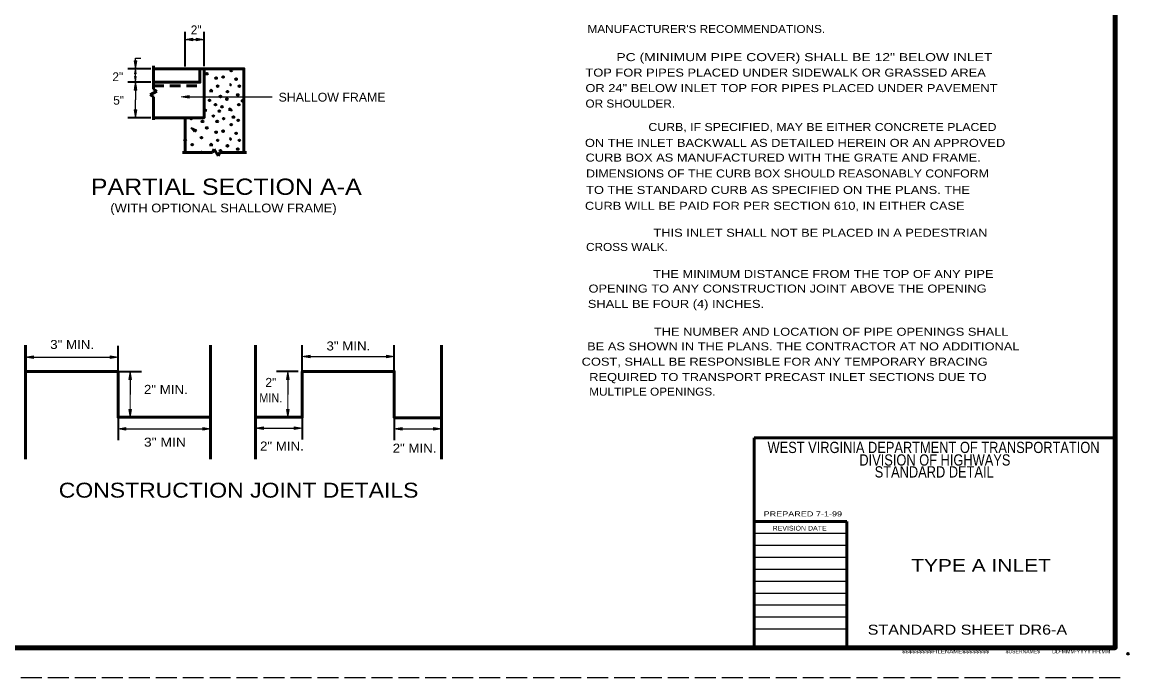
# Model space of a CAD drawing. Extents: x 92.5 to 127.9, y 39.9 to 61.9.
# Drawn here: x 109.47 to 127.86, y 39.9 to 50.8 of the extents above; entities that cross this region are included whole.
import ezdxf
from ezdxf.enums import TextEntityAlignment as Align

# ---------------------------------------------------------------- set-up
doc = ezdxf.new("R2010")
doc.units = 0
doc.header["$LTSCALE"] = 0.058
doc.header["$PDMODE"] = 32
doc.header["$PDSIZE"] = 0.029
doc.linetypes.add('LONG_DASHED', pattern=[7.5, 6, -1.5])
doc.linetypes.add('MEDIUM_DASHED', pattern=[4.5, 3, -1.5])
for name, color, linetype, lineweight in [('1', 7, 'Continuous', 35), ('2', 7, 'MEDIUM_DASHED', 53), ('3', 7, 'Continuous', 13), ('8', 7, 'Continuous', 13)]:
    doc.layers.add(name, color=color, linetype=linetype, lineweight=lineweight)

msp = doc.modelspace()

# ---------------------------------------------------------------- hatches: boundary and pattern name
at = {"layer": '1'}
for points in [[(111.37167, 50.15592), (111.32792, 50.15592), (111.34992, 50.02467), (111.34992, 50.02467)], [(111.37167, 49.66892), (111.32792, 49.66892), (111.34992, 49.80017), (111.34992, 49.80017)], [(111.36442, 49.71267), (111.33525, 49.71267), (111.34992, 49.80017), (111.34992, 49.80017)], [(111.37167, 49.342), (111.32792, 49.342), (111.34992, 49.21075), (111.34992, 49.21075)], [(109.65325, 45.21208), (109.65325, 45.25583), (109.522, 45.234), (109.522, 45.234)], [(110.92908, 45.21208), (110.92908, 45.25583), (111.06042, 45.234), (111.06042, 45.234)], [(114.25175, 45.22033), (114.25175, 45.26408), (114.1205, 45.24217), (114.1205, 45.24217)], [(115.51925, 45.22033), (115.51925, 45.26408), (115.6505, 45.24217), (115.6505, 45.24217)], [(111.2805, 44.86308), (111.23675, 44.86308), (111.25858, 44.99433), (111.25858, 44.99433)], [(113.90258, 44.86308), (113.85892, 44.86308), (113.88075, 44.99433), (113.88075, 44.99433)], [(111.2805, 44.36467), (111.23675, 44.36467), (111.25858, 44.2335), (111.25858, 44.2335)], [(113.90258, 44.36467), (113.85892, 44.36467), (113.88075, 44.2335), (113.88075, 44.2335)], [(111.19158, 44.021), (111.19158, 44.06467), (111.06042, 44.04283), (111.06042, 44.04283)], [(112.4675, 44.021), (112.4675, 44.06467), (112.59875, 44.04283), (112.59875, 44.04283)], [(113.47425, 44.02917), (113.47425, 44.073), (113.343, 44.05108), (113.343, 44.05108)], [(113.98925, 44.02917), (113.98925, 44.073), (114.1205, 44.05108), (114.1205, 44.05108)], [(115.78175, 44.021), (115.78175, 44.06467), (115.6505, 44.04283), (115.6505, 44.04283)], [(116.30492, 44.021), (116.30492, 44.06467), (116.43625, 44.04283), (116.43625, 44.04283)]]:
    msp.add_hatch(color=256, dxfattribs=at).paths.add_polyline_path(points)
at = {"layer": '3'}
for points in [[(112.30442, 50.48933), (112.30442, 50.53292), (112.17317, 50.51117), (112.17317, 50.51117)], [(112.35667, 50.53283), (112.35667, 50.48908), (112.48792, 50.51092), (112.48792, 50.51092)], [(111.33308, 49.94117), (111.36225, 49.94117), (111.34767, 50.02867), (111.34767, 50.02867)], [(111.3635, 49.89742), (111.33433, 49.89742), (111.34892, 49.80992), (111.34892, 49.80992)], [(112.24108, 49.53425), (112.24108, 49.578), (112.10983, 49.55608), (112.10983, 49.55608)]]:
    msp.add_hatch(color=256, dxfattribs=at).paths.add_polyline_path(points)

# ---------------------------------------------------------------- linework, layer by layer
at = {"layer": '1'}
for p, q in [((112.17392, 50.05883), (112.17392, 50.63825)), ((112.48825, 50.06842), (112.48825, 50.63825)), ((111.60392, 50.02467), (111.22392, 50.02467)), ((111.60242, 49.80017), (111.22392, 49.80017)), ((112.6075, 49.6795), (112.5805, 49.6525)), ((112.63458, 49.6525), (112.60758, 49.6795)), ((112.9315, 49.76958), (112.9135, 49.76058)), ((112.9135, 49.7605), (112.9405, 49.7425)), ((112.94058, 49.74258), (112.93158, 49.76958)), ((112.58058, 49.6525), (112.6345, 49.6525)), ((112.4995, 49.3555), (112.4905, 49.3285)), ((112.49058, 49.32858), (112.53558, 49.32858)), ((112.53558, 49.3285), (112.49958, 49.3555)), ((112.9225, 49.36458), (112.8955, 49.34658)), ((111.60392, 49.21075), (111.22392, 49.21075)), ((112.3285, 48.9775), (112.2745, 49.0405)), ((112.27458, 49.0405), (112.3645, 49.0045)), ((112.36458, 49.00458), (112.32858, 48.97758)), ((112.6075, 48.7795), (112.5805, 48.7525)), ((112.58058, 48.75258), (112.6345, 48.75258)), ((112.63458, 48.7525), (112.60758, 48.7795)), ((112.9315, 48.86958), (112.9135, 48.86058)), ((112.9135, 48.8605), (112.9405, 48.8425)), ((112.94058, 48.84258), (112.93158, 48.86958)), ((114.1205, 44.8695), (114.1205, 45.43117)), ((115.6505, 44.96867), (115.6505, 45.43117)), ((111.06042, 44.886), (111.06042, 45.423)), ((111.01808, 44.99433), (111.44758, 44.99433)), ((114.055, 44.99433), (113.69175, 44.99433)), ((115.6505, 44.424), (115.6505, 43.85383)), ((111.06042, 44.27508), (111.06042, 43.85383)), ((114.1205, 44.28333), (114.1205, 43.86208))]:
    msp.add_line(p, q, dxfattribs=at)
at = {"layer": '1', "lineweight": 25}
for p, q in [((111.34992, 50.11217), (111.34992, 50.19967)), ((111.34992, 50.19967), (111.43742, 50.19967)), ((111.34992, 49.71267), (111.34992, 49.50542)), ((111.34992, 49.29825), (111.34992, 49.50542)), ((109.65325, 45.234), (110.92908, 45.234)), ((114.25175, 45.24217), (115.51925, 45.24217)), ((111.25858, 44.86308), (111.25858, 44.61383)), ((113.88075, 44.86308), (113.88075, 44.61383)), ((111.19158, 44.04283), (112.4675, 44.04283)), ((113.47425, 44.05108), (113.98925, 44.05108)), ((115.78175, 44.04283), (116.305, 44.04283)), ((123.16892, 42.30383), (121.631, 42.30383)), ((123.16892, 42.10483), (121.631, 42.10483)), ((123.16892, 41.90583), (121.631, 41.90583)), ((123.16892, 41.70683), (121.631, 41.70683)), ((123.16892, 41.50783), (121.631, 41.50783)), ((123.16892, 41.30883), (121.631, 41.30883)), ((123.16892, 41.10983), (121.631, 41.10983)), ((123.16892, 40.91083), (121.631, 40.91083)), ((123.16892, 40.71183), (121.631, 40.71183))]:
    msp.add_line(p, q, dxfattribs=at)
at = {"layer": '1', "lineweight": 53}
for p, q in [((111.64767, 49.68417), (111.64767, 50.07258)), ((111.64767, 49.68417), (111.70183, 49.65292)), ((111.70183, 49.65292), (111.5935, 49.59042)), ((111.5935, 49.59042), (111.64767, 49.55917)), ((111.64767, 49.55917), (111.64767, 49.17617)), ((112.62792, 48.63258), (112.1315, 48.63258)), ((112.62792, 48.63258), (112.65917, 48.68675)), ((112.65917, 48.68675), (112.72167, 48.57842)), ((112.72167, 48.57842), (112.75292, 48.63258)), ((112.75292, 48.63258), (113.192, 48.63258)), ((109.522, 45.43258), (109.522, 43.53867)), ((112.59875, 45.43258), (112.59875, 43.53867)), ((113.343, 45.43258), (113.343, 43.53867)), ((116.43625, 45.43258), (116.43625, 43.53867)), ((127.631, 43.89467), (121.631, 43.89467)), ((121.631, 40.40483), (121.631, 43.89467)), ((127.631, 40.40483), (127.631, 42.90383)), ((123.16892, 42.50383), (121.631, 42.50383)), ((123.16892, 40.40483), (123.16892, 42.50383)), ((121.631, 41.81483), (121.631, 40.40483)), ((127.631, 40.40483), (121.631, 40.40483))]:
    msp.add_line(p, q, dxfattribs=at)
at = {"layer": '1', "lineweight": 13}
for p, q in [((111.60242, 49.80017), (111.22392, 49.80017)), ((111.34992, 49.71267), (111.34992, 49.62517)), ((109.522, 45.1755), (109.522, 45.423)), ((111.25858, 44.36467), (111.25858, 44.61383)), ((113.88075, 44.36467), (113.88075, 44.61383)), ((111.24975, 44.2335), (111.44758, 44.2335)), ((113.78092, 44.2335), (114.06975, 44.2335)), ((112.59875, 44.03517), (112.59875, 43.85383)), ((113.343, 44.06817), (113.343, 43.86208)), ((116.43625, 44.10133), (116.43625, 43.85383))]:
    msp.add_line(p, q, dxfattribs=at)
at = {"layer": '1', "linetype": 'LONG_DASHED', "lineweight": 25}
msp.add_line((127.71433, 39.90483), (92.51433, 39.90483), dxfattribs=at)
at = {"layer": '1', "lineweight": 158}
msp.add_lwpolyline([(127.631, 61.40483), (127.631, 40.40483), (95.131, 40.40483)], dxfattribs=at)
at = {"layer": '1', "lineweight": 13}
for points in [[(111.37167, 50.15592), (111.32792, 50.15592), (111.34992, 50.02467), (111.34992, 50.02467)], [(111.37167, 49.66892), (111.32792, 49.66892), (111.34992, 49.80017), (111.34992, 49.80017)], [(111.36442, 49.71267), (111.33525, 49.71267), (111.34992, 49.80017), (111.34992, 49.80017)], [(111.37167, 49.342), (111.32792, 49.342), (111.34992, 49.21075), (111.34992, 49.21075)], [(109.65325, 45.21208), (109.65325, 45.25583), (109.522, 45.234), (109.522, 45.234)], [(110.92908, 45.21208), (110.92908, 45.25583), (111.06042, 45.234), (111.06042, 45.234)], [(114.25175, 45.22033), (114.25175, 45.26408), (114.1205, 45.24217), (114.1205, 45.24217)], [(115.51925, 45.22033), (115.51925, 45.26408), (115.6505, 45.24217), (115.6505, 45.24217)], [(111.2805, 44.86308), (111.23675, 44.86308), (111.25858, 44.99433), (111.25858, 44.99433)], [(113.90258, 44.86308), (113.85892, 44.86308), (113.88075, 44.99433), (113.88075, 44.99433)], [(111.2805, 44.36467), (111.23675, 44.36467), (111.25858, 44.2335), (111.25858, 44.2335)], [(113.90258, 44.36467), (113.85892, 44.36467), (113.88075, 44.2335), (113.88075, 44.2335)], [(111.19158, 44.021), (111.19158, 44.06467), (111.06042, 44.04283), (111.06042, 44.04283)], [(112.4675, 44.021), (112.4675, 44.06467), (112.59875, 44.04283), (112.59875, 44.04283)], [(113.47425, 44.02917), (113.47425, 44.073), (113.343, 44.05108), (113.343, 44.05108)], [(113.98925, 44.02917), (113.98925, 44.073), (114.1205, 44.05108), (114.1205, 44.05108)], [(115.78175, 44.021), (115.78175, 44.06467), (115.6505, 44.04283), (115.6505, 44.04283)], [(116.30492, 44.021), (116.30492, 44.06467), (116.43625, 44.04283), (116.43625, 44.04283)]]:
    msp.add_lwpolyline(points, close=True, dxfattribs=at)
at = {"layer": '1', "lineweight": 53}
for points in [[(112.42092, 50.02467), (112.42092, 49.80017), (111.64617, 49.80017)], [(113.15075, 48.63258), (113.15075, 50.02467), (111.64767, 50.02467)], [(112.17392, 49.21075), (112.48825, 49.21075), (112.48825, 50.02467)], [(111.64767, 49.21075), (112.17392, 49.21075), (112.17392, 48.63258)], [(109.522, 44.99433), (111.06042, 44.99433), (111.06042, 44.2335), (112.59875, 44.2335)], [(113.343, 44.2335), (114.1205, 44.2335), (114.1205, 44.99433), (115.6505, 44.99433), (115.6505, 44.22517), (116.43625, 44.22517)]]:
    msp.add_lwpolyline(points, dxfattribs=at)
at = {"layer": '1'}
msp.add_lwpolyline([(112.89558, 49.34658), (112.94958, 49.32858), (112.9225, 49.36458)], dxfattribs=at)
for p in [(112.53558, 49.94058), (112.68858, 49.86858), (112.80558, 49.8865), (112.94058, 49.99458), (113.02158, 49.85058), (112.71558, 49.73358), (113.07558, 49.73358), (112.58058, 49.49958), (112.76058, 49.56258), (112.86858, 49.51758), (112.87758, 49.64358), (113.04858, 49.58958), (113.12958, 49.49058), (112.67958, 49.42758), (112.74258, 49.31958), (112.78758, 49.39158), (113.06658, 49.42758), (112.27458, 49.19358), (112.46358, 49.14858), (112.6435, 49.23858), (112.70658, 49.14858), (112.81458, 49.19358), (112.94058, 49.09458), (112.97658, 49.22058), (113.05758, 49.16658), (112.53558, 49.04058), (112.68858, 48.96858), (112.80558, 48.98658), (113.02158, 48.95058), (112.1755, 48.83358), (112.29258, 48.76158), (112.4455, 48.87858), (112.71558, 48.83358), (112.87758, 48.74358), (113.07558, 48.83358), (112.4455, 48.63558), (112.76058, 48.66258), (113.04858, 48.68958), (127.631, 40.40483), (127.844, 40.30483)]:
    msp.add_point(p, dxfattribs=at)
at = {"layer": '2'}
msp.add_line((111.64767, 49.73983), (112.48825, 49.73983), dxfattribs=at)
at = {"layer": '3', "lineweight": 25}
for p, q in [((112.17317, 50.51117), (112.48825, 50.51117)), ((111.34992, 49.71267), (111.34992, 50.02467)), ((112.19733, 49.55608), (113.62, 49.55608))]:
    msp.add_line(p, q, dxfattribs=at)
at = {"layer": '3'}
for points in [[(112.30442, 50.48933), (112.30442, 50.53292), (112.17317, 50.51117), (112.17317, 50.51117)], [(112.35667, 50.53283), (112.35667, 50.48908), (112.48792, 50.51092), (112.48792, 50.51092)], [(111.33308, 49.94117), (111.36225, 49.94117), (111.34767, 50.02867), (111.34767, 50.02867)], [(111.3635, 49.89742), (111.33433, 49.89742), (111.34892, 49.80992), (111.34892, 49.80992)], [(112.24108, 49.53425), (112.24108, 49.578), (112.10983, 49.55608), (112.10983, 49.55608)]]:
    msp.add_lwpolyline(points, close=True, dxfattribs=at)
at = {"layer": '8'}
for p, q in [((112.48825, 50.51225), (112.48833, 50.51225)), ((111.34992, 50.02467), (111.35, 50.02467)), ((111.64767, 50.02467), (111.64775, 50.02467)), ((112.48825, 50.02467), (112.48833, 50.02467)), ((111.34992, 49.80017), (111.35, 49.80017)), ((111.64617, 49.80017), (111.64625, 49.80017)), ((111.64617, 49.80017), (111.64625, 49.80017)), ((111.64767, 49.21075), (111.64775, 49.21075)), ((112.17392, 49.21075), (112.174, 49.21075)), ((109.522, 45.10983), (109.52208, 45.10983)), ((111.06042, 45.234), (111.0605, 45.234)), ((115.6505, 45.24217), (115.65058, 45.24217)), ((110.9525, 44.99433), (110.95258, 44.99433)), ((114.12058, 44.99433), (114.12075, 44.99433)), ((115.6505, 44.90308), (115.65058, 44.90308)), ((111.06042, 44.82033), (111.0605, 44.82033)), ((114.1205, 44.80383), (114.12058, 44.80383)), ((111.06042, 44.34067), (111.0605, 44.34067)), ((114.1205, 44.349), (114.12058, 44.349)), ((115.6505, 44.48958), (115.65058, 44.48958)), ((111.18408, 44.2335), (111.18425, 44.2335)), ((111.25858, 44.2335), (111.25875, 44.2335)), ((113.71525, 44.2335), (113.71542, 44.2335)), ((113.88075, 44.2335), (113.88092, 44.2335)), ((116.43625, 44.167), (116.43642, 44.167)), ((112.59875, 44.10083), (112.59892, 44.10083)), ((112.59875, 44.04283), (112.59892, 44.04283)), ((113.343, 44.13383), (113.34308, 44.13383)), ((114.1205, 44.05108), (114.12058, 44.05108)), ((116.43625, 44.04283), (116.43642, 44.04283))]:
    msp.add_line(p, q, dxfattribs=at)

# ---------------------------------------------------------------- texts
at = {"layer": '1'}
for s, height, width, p in [("MANUFACTURER'S RECOMMENDATIONS.", 0.133, 1.1, (118.862, 50.61775)), ('THE MINIMUM DISTANCE FROM THE TOP OF ANY PIPE', 0.133, 1.2, (119.9535, 46.54808)), ('OPENING TO ANY CONSTRUCTION JOINT ABOVE THE OPENING ', 0.133, 1.2, (118.87842, 46.30517)), ('SHALL BE FOUR (4) INCHES.', 0.133, 1.2, (118.86683, 46.05067)), ('THE NUMBER AND LOCATION OF PIPE OPENINGS SHALL', 0.133, 1.2, (119.96508, 45.58783)), ('BE AS SHOWN IN THE PLANS. THE CONTRACTOR AT NO ADDITIONAL', 0.133, 1.2, (118.85525, 45.34492)), (' COST, SHALL BE RESPONSIBLE FOR ANY TEMPORARY BRACING ', 0.133, 1.2, (118.705, 45.09042)), ('REQUIRED TO TRANSPORT PRECAST INLET SECTIONS DUE TO', 0.133, 1.2, (118.88992, 44.83583)), ('MULTIPLE OPENINGS.', 0.133, 1.1, (118.88992, 44.59292)), ('REVISION DATE', 0.079, 1.1, (121.93808, 42.35117)), ('$$$$$$$$$FILENAME$$$$$$$$', 0.06, 1.25, (124.08675, 40.31308)), ('$USERNAME$', 0.06, 1.05, (125.81083, 40.31308)), ('DD-MMM-YYYY HH:MM', 0.06, 1.1, (126.58442, 40.31308))]:
    msp.add_text(s, height=height, dxfattribs=dict(at, width=width)).set_placement(p)
for s, height, width, p in [('WEST VIRGINIA DEPARTMENT OF TRANSPORTATION', 0.1875, 0.85, (124.61275, 43.63975)), ('DIVISION OF HIGHWAYS', 0.1875, 0.85, (124.63462, 43.43083)), ('STANDARD DETAIL', 0.1875, 0.85, (124.62333, 43.23267)), (' PREPARED 7-1-99 ', 0.08333, 1.35, (122.44008, 42.58708)), ('      TYPE A INLET      ', 0.2083, 1.25, (125.40221, 41.66967)), ('STANDARD SHEET DR6-A     ', 0.1667, 1.2, (125.36113, 40.62192))]:
    msp.add_text(s, height=height, dxfattribs=dict(at, width=width)).set_placement(p, align=Align.CENTER)
at = {"layer": '3'}
for s, height, p in [('2"', 0.1461, (112.26842, 50.597)), ('2"', 0.1461, (110.96633, 49.81792)), ('5"', 0.1461, (110.98042, 49.42708)), ('2"', 0.15, (113.50775, 44.73767))]:
    msp.add_text(s, height=height, dxfattribs=at).set_placement(p)
for s, height, width, p in [('        PC (MINIMUM PIPE COVER) SHALL BE 12" BELOW INLET', 0.133, 1.3, (118.8275, 50.15017)), ('TOP FOR PIPES PLACED UNDER SIDEWALK OR GRASSED AREA', 0.133, 1.2, (118.8275, 49.89308)), ('OR 24" BELOW INLET TOP FOR PIPES PLACED UNDER PAVEMENT', 0.133, 1.2, (118.8275, 49.63592)), ('SHALLOW FRAME', 0.1461, 1.05, (113.7275, 49.47808)), ('OR SHOULDER.', 0.133, 1.1, (118.8275, 49.37875)), ('CURB, IF SPECIFIED, MAY BE EITHER CONCRETE PLACED', 0.133, 1.15, (119.87383, 48.98942)), ('ON THE INLET BACKWALL AS DETAILED HEREIN OR AN APPROVED', 0.133, 1.2, (118.81892, 48.72558)), ('CURB BOX AS MANUFACTURED WITH THE GRATE AND FRAME.', 0.133, 1.2, (118.82875, 48.48125)), ('PARTIAL SECTION A-A', 0.2702, 1.15, (110.60683, 47.929)), ('DIMENSIONS OF THE CURB BOX SHOULD REASONABLY CONFORM', 0.133, 1.15, (118.8385, 48.21742)), ('TO THE STANDARD CURB AS SPECIFIED ON THE PLANS. THE', 0.133, 1.2, (118.8385, 47.94383)), ('(WITH OPTIONAL SHALLOW FRAME)', 0.1461, 1.1, (110.93158, 47.63742)), ('CURB WILL BE PAID FOR PER SECTION 610, IN EITHER CASE', 0.133, 1.2, (118.81892, 47.68)), ('THIS INLET SHALL NOT BE PLACED IN A PEDESTRIAN', 0.133, 1.2, (119.95717, 47.23275)), ('CROSS WALK.', 0.133, 1.1, (118.83758, 46.99683)), ('3" MIN.', 0.15, 1.1, (109.93275, 45.368)), ('3" MIN.', 0.15, 1.1, (114.5235, 45.34317)), ('2" MIN.', 0.15, 1.1, (111.49025, 44.62183)), ('MIN.', 0.15, 0.9, (113.40775, 44.48058)), ('3" MIN', 0.15, 1.15, (111.49025, 43.74508)), ('2" MIN.', 0.15, 1.1, (113.41958, 43.68067)), ('2" MIN.', 0.15, 1.1, (115.62358, 43.64558)), ('CONSTRUCTION JOINT DETAILS', 0.2481, 1.15, (110.07425, 42.89858))]:
    msp.add_text(s, height=height, dxfattribs=dict(at, width=width)).set_placement(p)

doc.saveas('drawing.dxf')
